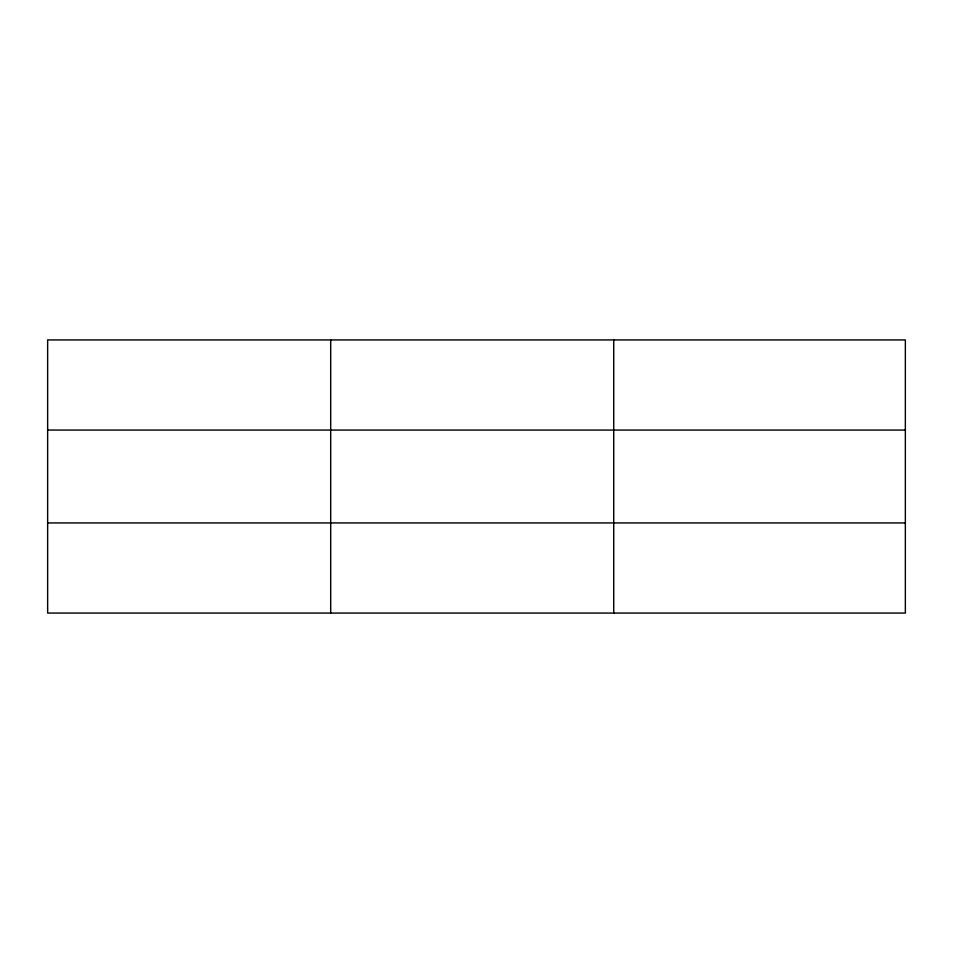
<?xml version="1.0" encoding="UTF-8"?>
<svg xmlns="http://www.w3.org/2000/svg" width="953" height="953" viewBox="0 0 953 953"><rect width="100%" height="100%" fill="white"/><g stroke="black" fill="none" stroke-linecap="round" stroke-linejoin="round"><path stroke-width="1.43" d="M330.691 613.065L330.691 339.935M613.732 613.065L613.732 339.935M905.35 430.065L905.35 339.935L47.65 339.935L47.65 613.065L905.35 613.065L905.35 430.065L47.65 430.065M47.65 522.935L905.35 522.935"/></g></svg>
